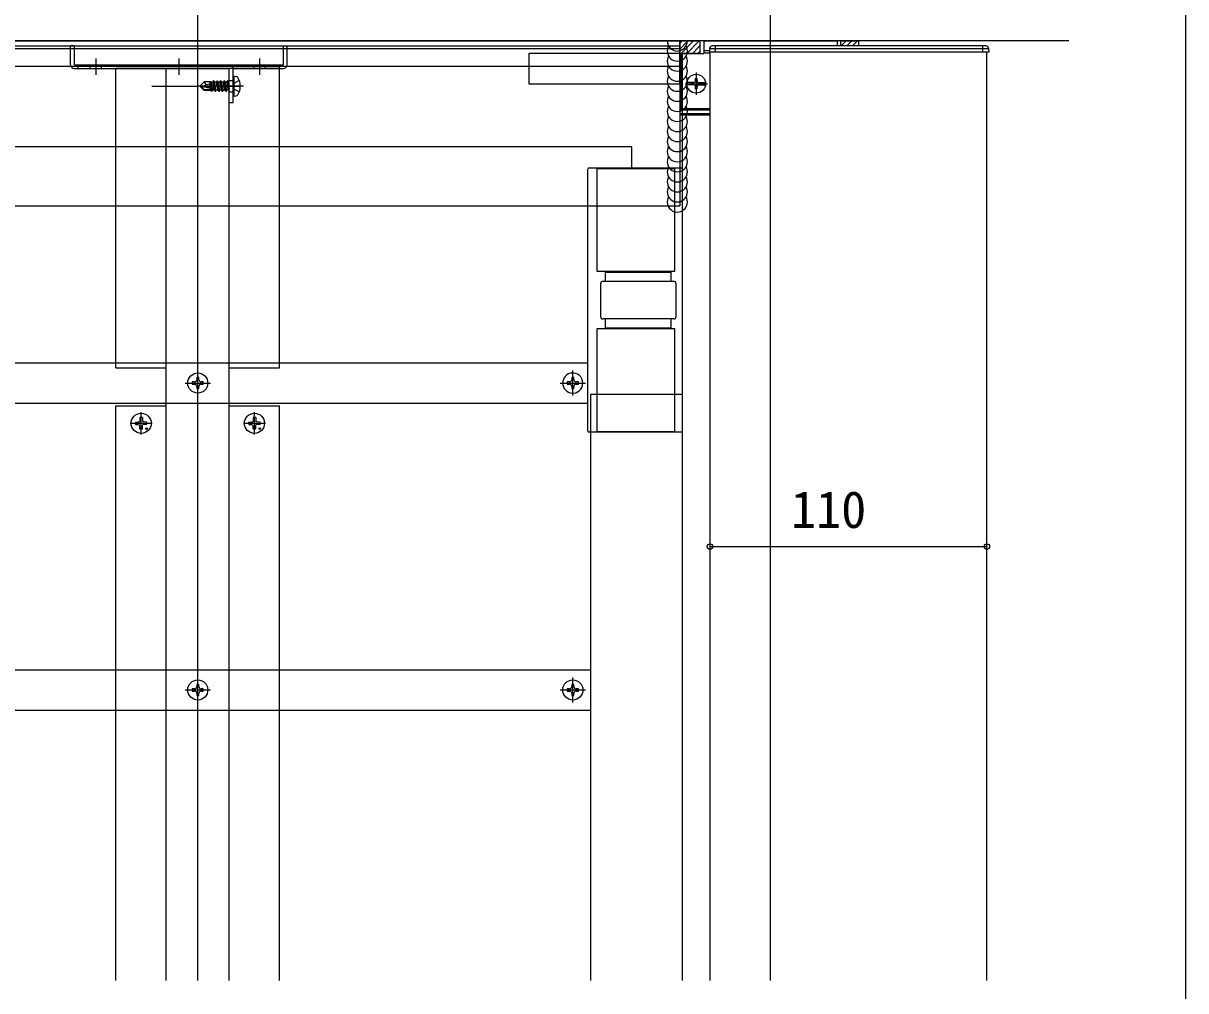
# Model space of a CAD drawing. Units: millimetres, scale not verified. Extents: x -875 to 875, y -1303 to 1295.
# Drawn here: x 413.2 to 875, y -769.8 to -385.2 of the extents above; entities that cross this region are included whole.
import ezdxf
from ezdxf.enums import TextEntityAlignment as Align

# ---------------------------------------------------------------- set-up
doc = ezdxf.new("R2010")
doc.units = ezdxf.units.MM
doc.header["$LTSCALE"] = 8
for name, color, linetype in [('0-4_YKK_12', 2, 'Continuous'), ('0-5_YKK_13', 4, 'Continuous'), ('0-6_YKK_D', 6, 'Continuous'), ('0-7_YKK_ZWAK', 7, 'Continuous'), ('0-8_YSS_K', 3, 'Continuous')]:
    doc.layers.add(name, color=color, linetype=linetype)
doc.styles.add('ＭＳ ゴシック', font='')
doc.styles.get('ＭＳ ゴシック').set_extended_font_data('MS Gothic')

msp = doc.modelspace()

# ---------------------------------------------------------------- linework, layer by layer
at = {"layer": '0-4_YKK_12'}
for p, q in [((710, -765.684), (710, -128.011)), ((482.5, -765.684), (482.5, -197.203)), ((364.769, -392.203), (674, -392.203)), ((674, -392.203), (674, -457.703)), ((364.75, -395.203), (674, -395.203)), ((364.769, -394.203), (674, -394.203)), ((686, -765.684), (686, -396.703)), ((796, -765.684), (796, -396.703)), ((441.997, -399.203), (441.997, -405.703)), ((474.997, -399.203), (474.997, -405.703)), ((506.997, -399.203), (506.997, -405.703)), ((675, -397.203), (675, -765.684)), ((364.75, -402.203), (674, -402.203)), ((515, -403.203), (450, -403.203)), ((470, -452.203), (470, -403.203)), ((495, -452.203), (495, -403.203)), ((515, -452.203), (515, -403.203)), ((680.5, -404.749), (680.5, -413.628)), ((464.3, -410.203), (482.61, -410.203)), ((500.7, -410.203), (482.39, -410.203)), ((492.5, -410.203), (499, -410.203)), ((676.116, -409.203), (684.938, -409.203)), ((470, -765.684), (470, -452.203)), ((495, -765.684), (495, -452.203)), ((515, -522.203), (515, -452.203)), ((398.269, -457.703), (674, -457.703)), ((450, -522.203), (470, -522.203)), ((482.5, -533.203), (482.5, -523.203)), ((495, -522.203), (515, -522.203)), ((631.5, -533.203), (631.5, -523.203)), ((477.5, -528.203), (487.5, -528.203)), ((626.5, -528.203), (634, -528.203)), ((450, -765.684), (450, -537.203)), ((450, -537.203), (470, -537.203)), ((460, -548.603), (460, -539.803)), ((495, -537.203), (515, -537.203)), ((505, -548.603), (505, -539.803)), ((515, -765.684), (515, -537.203)), ((455.6, -544.203), (464.4, -544.203)), ((500.6, -544.203), (509.4, -544.203)), ((482.5, -655.203), (482.5, -645.203)), ((631.5, -655.203), (631.5, -645.203)), ((477.5, -650.203), (487.5, -650.203)), ((626.5, -650.203), (636.5, -650.203))]:
    msp.add_line(p, q, dxfattribs=at)
for points in [[(450, -522.203), (450, -452.203), (450, -403.203)], [(675, -532.703), (638.5, -532.703), (638.5, -547.703), (638.5, -765.684)]]:
    msp.add_lwpolyline(points, dxfattribs=at)
at = {"layer": '0-5_YKK_13'}
for p, q in [((683.5, -392.203), (683.5, -396.003)), ((431.997, -401.703), (431.997, -394.203)), ((433.497, -394.203), (431.997, -394.203)), ((433.497, -401.703), (433.497, -394.203)), ((516.497, -401.703), (516.497, -394.203)), ((516.497, -394.203), (517.997, -394.203)), ((517.997, -401.703), (517.997, -394.203)), ((683.5, -396.003), (685.793, -396.003)), ((683.5, -396.003), (683.5, -397.203)), ((686, -397.003), (683.5, -397.003)), ((685.845, -395.142), (685.75, -396.703)), ((687.976, -396.703), (685.75, -396.703)), ((685.845, -395.142), (687.987, -395.142)), ((688.096, -394.203), (686.844, -394.203)), ((687.987, -395.142), (687.976, -396.703)), ((794.242, -396.703), (687.976, -396.703)), ((687.987, -395.142), (794.242, -395.142)), ((794.245, -394.203), (688.096, -394.203)), ((794.242, -395.142), (796.655, -395.142)), ((794.242, -395.142), (794.242, -396.703)), ((796.75, -396.703), (794.242, -396.703)), ((795.656, -394.203), (794.245, -394.203)), ((796.655, -395.142), (796.75, -396.703)), ((433.497, -401.703), (516.497, -401.703)), ((434.997, -403.203), (434.997, -401.703)), ((439.747, -403.203), (439.747, -401.703)), ((444.247, -403.203), (444.247, -401.703)), ((504.747, -403.203), (504.747, -401.703)), ((509.247, -403.203), (509.247, -401.703)), ((514.997, -403.203), (514.997, -401.703)), ((674.5, -418.703), (674.5, -397.503)), ((674.8, -397.203), (683.5, -397.203)), ((433.497, -403.203), (495, -403.203)), ((495, -416.703), (495, -403.203)), ((496.5, -416.703), (496.5, -403.203)), ((496.5, -403.203), (516.497, -403.203)), ((497, -406.203), (496.5, -406.292)), ((496.5, -414.115), (496.5, -406.292)), ((497, -406.203), (497.802, -406.345)), ((497, -414.203), (497, -406.203)), ((483.5, -410.053), (485.05, -408.503)), ((483.5, -410.053), (483.5, -410.353)), ((485.006, -410.203), (483.5, -410.053)), ((485.006, -410.203), (483.5, -410.203)), ((483.924, -410.353), (483.5, -410.353)), ((483.5, -410.353), (485.05, -411.903)), ((485.174, -411.603), (483.924, -410.353)), ((489.123, -411.535), (483.924, -410.353)), ((487.471, -408.503), (485.05, -408.503)), ((485.851, -409.458), (485.05, -408.503)), ((487.4, -410.748), (487.4, -408.503)), ((487.724, -410.821), (487.4, -409.155)), ((487.471, -408.503), (487.565, -408.303)), ((487.565, -408.303), (487.768, -408.653)), ((487.99, -410.882), (487.565, -408.303)), ((488.432, -408.653), (487.768, -408.653)), ((488.286, -410.949), (487.768, -408.653)), ((488.75, -408.103), (488.432, -408.653)), ((488.987, -411.108), (488.432, -408.653)), ((489.45, -412.303), (488.75, -408.103)), ((488.85, -408.103), (488.75, -408.103)), ((488.85, -408.103), (489.55, -412.303)), ((488.85, -408.103), (489.168, -408.653)), ((489.868, -411.753), (489.168, -408.653)), ((489.832, -408.653), (489.168, -408.653)), ((490.15, -408.103), (489.832, -408.653)), ((490.85, -412.303), (490.15, -408.103)), ((490.25, -408.103), (490.15, -408.103)), ((490.25, -408.103), (490.95, -412.303)), ((490.25, -408.103), (490.568, -408.653)), ((491.268, -411.753), (490.568, -408.653)), ((491.232, -408.653), (490.568, -408.653)), ((491.55, -408.103), (491.232, -408.653)), ((492.25, -412.303), (491.55, -408.103)), ((491.65, -408.103), (491.55, -408.103)), ((491.65, -408.103), (492.35, -412.303)), ((491.65, -408.103), (491.968, -408.653)), ((492.668, -411.753), (491.968, -408.653)), ((492.632, -408.653), (491.968, -408.653)), ((492.95, -408.103), (492.632, -408.653)), ((493.65, -412.303), (492.95, -408.103)), ((493.05, -408.103), (492.95, -408.103)), ((493.05, -408.103), (493.75, -412.303)), ((493.05, -408.103), (493.368, -408.653)), ((494.068, -411.753), (493.368, -408.653)), ((494.032, -408.653), (493.368, -408.653)), ((494.35, -408.103), (494.032, -408.653)), ((494.732, -411.753), (494.032, -408.653)), ((495, -412.003), (494.35, -408.103)), ((494.45, -408.103), (494.35, -408.103)), ((494.45, -408.103), (494.768, -408.653)), ((494.45, -408.103), (495, -411.403)), ((495, -409.683), (494.768, -408.653)), ((495, -408.653), (494.768, -408.653)), ((495, -407.953), (496.5, -407.953)), ((679.583, -408.778), (676.774, -408.778)), ((679.583, -409.628), (676.774, -409.628)), ((678.45, -408.828), (679.4, -408.828)), ((678.45, -409.578), (678.45, -408.828)), ((679.4, -409.578), (678.45, -409.578)), ((679.4, -409.578), (679.97, -409.734)), ((679.97, -409.734), (680.125, -410.303)), ((680.125, -407.153), (680.875, -407.153)), ((680.125, -407.153), (680.125, -408.103)), ((680.125, -410.303), (680.125, -411.253)), ((680.875, -408.103), (680.875, -407.153)), ((681.03, -409.734), (680.875, -410.303)), ((680.875, -411.253), (680.875, -410.303)), ((681.6, -409.578), (681.03, -409.734)), ((681.417, -408.778), (684.226, -408.778)), ((681.417, -409.628), (684.226, -409.628)), ((681.6, -408.828), (682.55, -408.828)), ((682.55, -409.578), (681.6, -409.578)), ((682.55, -408.828), (682.55, -409.578)), ((487.819, -411.903), (485.05, -411.903)), ((488.952, -411.603), (485.174, -411.603)), ((487.4, -411.903), (487.4, -411.603)), ((487.992, -412.203), (487.876, -411.603)), ((488.208, -412.203), (487.992, -412.203)), ((488.208, -412.203), (488.109, -411.603)), ((488.208, -412.203), (488.468, -411.753)), ((488.468, -411.753), (488.433, -411.6)), ((489.132, -411.753), (488.468, -411.753)), ((489.55, -412.303), (489.45, -412.303)), ((489.55, -412.303), (489.868, -411.753)), ((490.532, -411.753), (489.868, -411.753)), ((490.95, -412.303), (490.85, -412.303)), ((490.95, -412.303), (491.268, -411.753)), ((491.932, -411.753), (491.268, -411.753)), ((492.35, -412.303), (492.25, -412.303)), ((492.35, -412.303), (492.668, -411.753)), ((493.332, -411.753), (492.668, -411.753)), ((493.75, -412.303), (493.65, -412.303)), ((493.75, -412.303), (494.068, -411.753)), ((494.732, -411.753), (494.068, -411.753)), ((495, -412.217), (494.732, -411.753)), ((495, -412.453), (496.5, -412.453)), ((497, -414.203), (496.5, -414.115)), ((497, -414.203), (497.802, -414.062)), ((680.875, -411.253), (680.125, -411.253)), ((495, -416.703), (496.5, -416.703)), ((674, -419.203), (674, -419.703)), ((686, -419.203), (674, -419.203)), ((686, -419.703), (674, -419.703)), ((686, -419.703), (674, -419.703)), ((675, -419.703), (675, -421.203)), ((674, -421.203), (674, -421.703)), ((686, -421.203), (674, -421.203)), ((686, -421.203), (674, -421.203)), ((686, -421.703), (674, -421.703)), ((655, -434.253), (-600, -434.253)), ((655, -442.703), (655, -434.253)), ((637.5, -547.203), (637.5, -443.203)), ((638, -442.703), (675, -442.703)), ((641, -442.703), (641, -483.703)), ((672, -443.003), (641, -443.003)), ((672, -483.703), (672, -442.703)), ((641, -483.703), (672, -483.703)), ((644.5, -487.703), (644.5, -483.703)), ((670.5, -484.203), (644.519, -484.203)), ((670.5, -487.703), (670.5, -483.703)), ((642.519, -488.703), (642.519, -501.703)), ((643.519, -487.703), (671.519, -487.703)), ((672.519, -501.703), (672.519, -488.703)), ((671.519, -502.703), (643.519, -502.703)), ((644.5, -506.703), (644.5, -502.703)), ((670.5, -506.703), (670.5, -502.703)), ((641, -506.703), (641, -547.703)), ((672, -506.703), (641, -506.703)), ((644.519, -506.203), (670.5, -506.203)), ((672, -547.703), (672, -506.703)), ((-583.5, -520.203), (637.5, -520.203)), ((481.18, -527.763), (480.3, -527.763)), ((483.82, -528.643), (484.7, -528.643)), ((630.18, -527.763), (629.3, -527.763)), ((632.82, -528.643), (633.7, -528.643)), ((634, -528.203), (636.5, -528.203)), ((-583.5, -536.203), (637.5, -536.203)), ((457.755, -543.703), (458.863, -543.684)), ((457.755, -544.703), (458.863, -544.723)), ((458.863, -543.684), (459.38, -543.584)), ((458.863, -544.723), (459.38, -544.823)), ((459.481, -543.066), (459.38, -543.584)), ((459.481, -545.34), (459.38, -544.823)), ((459.5, -541.958), (459.481, -543.066)), ((460.5, -541.958), (460.519, -543.066)), ((460.519, -543.066), (460.62, -543.584)), ((460.519, -545.34), (460.62, -544.823)), ((461.137, -543.684), (460.62, -543.584)), ((461.137, -544.723), (460.62, -544.823)), ((462.245, -543.703), (461.137, -543.684)), ((462.245, -544.703), (461.137, -544.723)), ((502.755, -543.703), (503.863, -543.684)), ((502.755, -544.703), (503.863, -544.723)), ((503.863, -543.684), (504.38, -543.584)), ((503.863, -544.723), (504.38, -544.823)), ((504.481, -543.066), (504.38, -543.584)), ((504.481, -545.34), (504.38, -544.823)), ((504.5, -541.958), (504.481, -543.066)), ((505.5, -541.958), (505.519, -543.066)), ((505.519, -543.066), (505.62, -543.584)), ((505.519, -545.34), (505.62, -544.823)), ((506.137, -543.684), (505.62, -543.584)), ((506.137, -544.723), (505.62, -544.823)), ((507.245, -543.703), (506.137, -543.684)), ((507.245, -544.703), (506.137, -544.723)), ((459.5, -546.448), (459.481, -545.34)), ((460.5, -546.448), (460.519, -545.34)), ((504.5, -546.448), (504.481, -545.34)), ((505.5, -546.448), (505.519, -545.34)), ((675, -547.703), (638, -547.703)), ((641, -547.403), (672, -547.403)), ((-583.5, -642.203), (638.5, -642.203)), ((481.18, -649.763), (480.3, -649.763)), ((483.82, -650.643), (484.7, -650.643)), ((630.18, -649.763), (629.3, -649.763)), ((632.82, -650.643), (633.7, -650.643)), ((-583.5, -658.203), (638.5, -658.203))]:
    msp.add_line(p, q, dxfattribs=at)
for points in [[(683.5, -392.203), (736.5, -392.203), (736.5, -394.203)], [(489.007, -411.113), (485.006, -410.203), (485.851, -409.458), (487.4, -409.303)], [(490.85, -412.303), (490.532, -411.753), (489.832, -408.653)], [(492.25, -412.303), (491.932, -411.753), (491.232, -408.653)], [(493.65, -412.303), (493.332, -411.753), (492.632, -408.653)], [(498.995, -407.945), (496.763, -409.058), (496.5, -409.553)], [(498.995, -412.461), (496.763, -411.348), (496.5, -410.854)], [(680.125, -408.103), (679.97, -408.673), (679.4, -408.828)], [(680.875, -408.103), (681.03, -408.673), (681.6, -408.828)], [(487.992, -412.203), (487.732, -411.753), (487.699, -411.603)], [(489.45, -412.303), (489.132, -411.753), (489.089, -411.562)], [(482.94, -526.883), (482.94, -526.003), (482.06, -526.003), (482.06, -526.883)], [(631.94, -526.883), (631.94, -526.003), (631.06, -526.003), (631.06, -526.883)], [(480.3, -527.763), (480.3, -528.643), (481.18, -528.643)], [(482.06, -529.523), (482.06, -530.403), (482.94, -530.403), (482.94, -529.523)], [(484.7, -528.643), (484.7, -527.763), (483.82, -527.763)], [(629.3, -527.763), (629.3, -528.643), (630.18, -528.643)], [(631.06, -529.523), (631.06, -530.403), (631.94, -530.403), (631.94, -529.523)], [(633.7, -528.643), (633.7, -527.763), (632.82, -527.763)], [(480.3, -649.763), (480.3, -650.643), (481.18, -650.643)], [(482.94, -648.883), (482.94, -648.003), (482.06, -648.003), (482.06, -648.883)], [(484.7, -650.643), (484.7, -649.763), (483.82, -649.763)], [(629.3, -649.763), (629.3, -650.643), (630.18, -650.643)], [(631.94, -648.883), (631.94, -648.003), (631.06, -648.003), (631.06, -648.883)], [(633.7, -650.643), (633.7, -649.763), (632.82, -649.763)], [(482.06, -651.523), (482.06, -652.403), (482.94, -652.403), (482.94, -651.523)], [(631.06, -651.523), (631.06, -652.403), (631.94, -652.403), (631.94, -651.523)]]:
    msp.add_lwpolyline(points, dxfattribs=at)
msp.add_lwpolyline([(674, -409.203), (674, -397.203), (614, -397.203), (614, -409.203)], close=True, dxfattribs=at)
for centre, radius in [((680.5, -409.203), 3.75), ((482.5, -528.203), 4), ((460, -544.203), 4), ((505, -544.203), 4), ((462.121, -546.325), 0.3), ((507.121, -546.325), 0.3), ((482.5, -650.203), 4), ((631.5, -650.203), 4)]:
    msp.add_circle(centre, radius, dxfattribs=at)
for centre, radius, start, end in [((673, -392.203), 4, 180, 0), ((673, -396.203), 4, 150, 30), ((686.844, -395.203), 1, 90, 176.5), ((690.167, -394.92), 2.192, 160.90317, 185.81316), ((863.254, -394.917), 69.012, 179.40758, 180.18713), ((795.656, -395.203), 1, 3.5, 90), ((433.497, -401.703), 1.5, 180, 270), ((495, -403.203), 1.5, 0, 90), ((516.497, -401.703), 1.5, 270, 0), ((673, -400.203), 4, 150, 30), ((674.8, -397.503), 0.3, 90, 180), ((497.646, -407.231), 0.9, 32.05588, 80), ((673, -404.203), 4, 150, 30), ((673, -408.203), 4, 150, 30), ((492.9, -410.203), 6.5, 327.94412, 32.05588), ((673, -412.203), 4, 150, 30), ((488.952, -411.355), 0.248, 270, 77.19096), ((497.646, -413.176), 0.9, 280, 327.94412), ((673, -416.203), 4, 150, 30), ((673, -420.203), 4, 150, 30), ((675, -418.703), 0.5, 180, 270), ((673, -424.203), 4, 150, 30), ((673, -428.203), 4, 150, 30), ((673, -432.203), 4, 150, 30), ((673, -436.203), 4, 150, 30), ((673, -440.203), 4, 150, 30), ((638, -443.203), 0.5, 90, 180), ((673, -444.203), 4, 150, 30), ((673, -448.203), 4, 150, 30), ((673, -452.203), 4, 150, 30), ((673, -456.203), 4, 150, 30), ((643.519, -488.703), 1, 90, 180), ((671.519, -488.703), 1, 0, 90), ((643.519, -501.703), 1, 180, 270), ((671.519, -501.703), 1, 270, 0), ((631.5, -528.203), 4, 51.31781, 308.68219), ((631.5, -528.203), 4, 308.68219, 51.31781), ((481.18, -526.883), 0.88, 270, 0), ((481.18, -529.523), 0.88, 0, 90), ((483.82, -526.883), 0.88, 180, 270), ((483.82, -529.523), 0.88, 90, 180), ((630.18, -526.883), 0.88, 270, 0), ((630.18, -529.523), 0.88, 0, 90), ((632.82, -526.883), 0.88, 180, 270), ((632.82, -529.523), 0.88, 90, 180), ((460, -544.203), 2.3, 167.44414, 192.55586), ((460, -544.203), 2.3, 77.44414, 102.55586), ((460, -544.203), 2.3, 347.44414, 12.55586), ((505, -544.203), 2.3, 167.44414, 192.55586), ((505, -544.203), 2.3, 77.44414, 102.55586), ((505, -544.203), 2.3, 347.44414, 12.55586), ((460, -544.203), 2.3, 257.44414, 282.55586), ((505, -544.203), 2.3, 257.44414, 282.55586), ((638, -547.203), 0.5, 180, 270), ((481.18, -648.883), 0.88, 270, 0), ((481.18, -651.523), 0.88, 0, 90), ((483.82, -648.883), 0.88, 180, 270), ((483.82, -651.523), 0.88, 90, 180), ((630.18, -648.883), 0.88, 270, 0), ((630.18, -651.523), 0.88, 0, 90), ((632.82, -648.883), 0.88, 180, 270), ((632.82, -651.523), 0.88, 90, 180)]:
    msp.add_arc(centre, radius, start, end, dxfattribs=at)
at = {"layer": '0-6_YKK_D'}
msp.add_line((686, -593.203), (796, -593.203), dxfattribs=at)
for centre in [(686, -593.203), (796, -593.203)]:
    msp.add_circle(centre, 1.075, dxfattribs=at)
at = {"layer": '0-7_YKK_ZWAK'}
msp.add_lwpolyline([(-875, -1302.7), (875, -1302.7), (875, 1247.3)], dxfattribs=at)
at = {"layer": '0-8_YSS_K'}
for p, q in [((828.5, -392.203), (363.375, -392.203)), ((674, -393.203), (675, -392.203)), ((674, -395.448), (677.245, -392.203)), ((674.49, -397.203), (679.49, -392.203)), ((676.735, -397.203), (681.735, -392.203)), ((738.107, -394.203), (740.107, -392.203)), ((740.352, -394.203), (742.352, -392.203)), ((742.597, -394.203), (744.597, -392.203)), ((678.98, -397.203), (682, -394.184)), ((681.225, -397.203), (682, -396.429)), ((744.842, -394.203), (745, -394.045))]:
    msp.add_line(p, q, dxfattribs=at)
for points in [[(682, -397.203), (674, -397.203), (674, -392.203), (682, -392.203)], [(745, -394.203), (738, -394.203), (738, -392.203), (745, -392.203)]]:
    msp.add_lwpolyline(points, close=True, dxfattribs=at)

# ---------------------------------------------------------------- texts
at = {"layer": '0-6_YKK_D', "style": 'ＭＳ ゴシック'}
msp.add_text('110', height=14.66, dxfattribs=at).set_placement((718.159, -590.203), align=Align.BOTTOM_LEFT)

doc.saveas('drawing.dxf')
